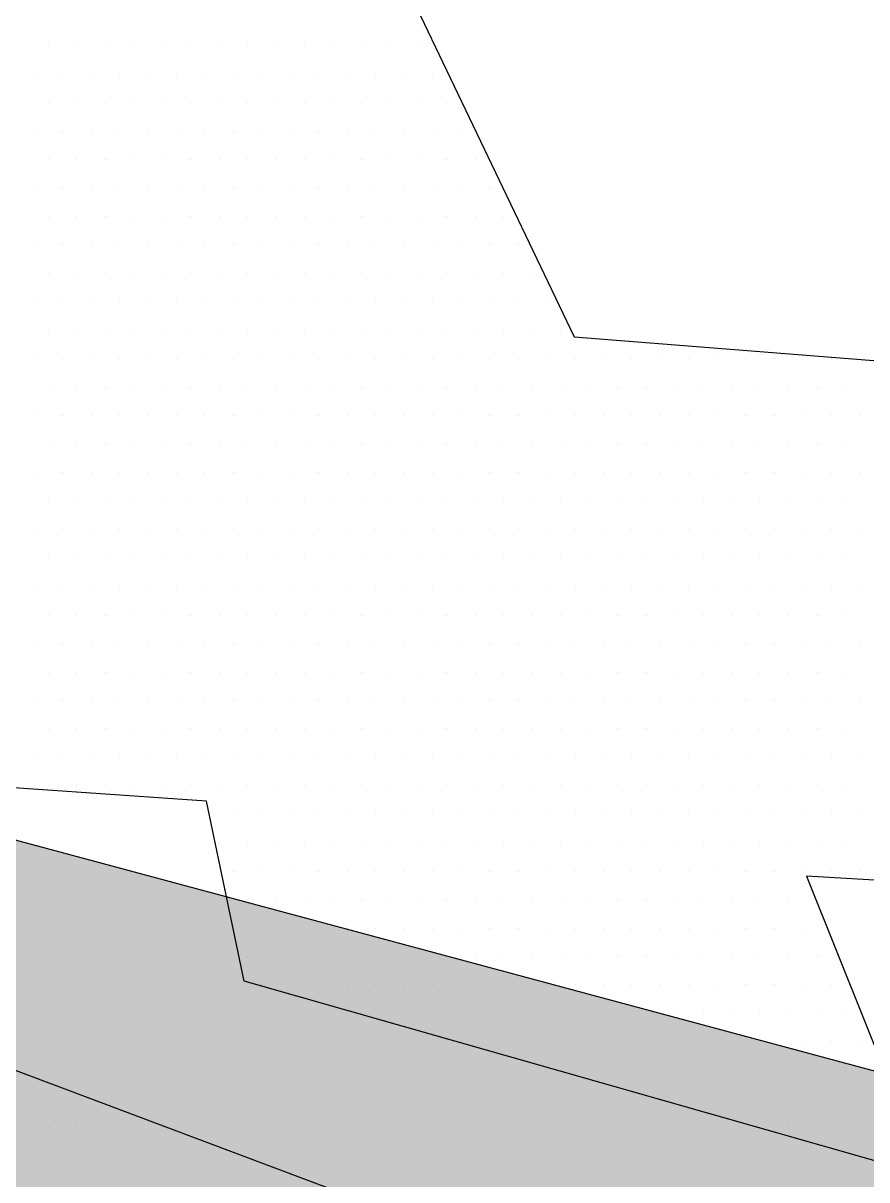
# Paper-space layout 'Layout1' of a CAD drawing. Extents: x -43 to 2298, y -18 to 768.
# Drawn here: x 1417.914 to 1420.632, y 75.573 to 79.303 of the extents above; entities that cross this region are included whole.
import ezdxf

# ---------------------------------------------------------------- set-up
doc = ezdxf.new("R2010")
doc.units = 0
doc.header["$LTSCALE"] = 2
doc.linetypes.add('CACHEX2', pattern=[0.75, 0.5, -0.25])
doc.layers.add('CARTOUCHE', color=7, linetype='Continuous')
doc.layers.add('LOGO', color=7, linetype='Continuous')

# ---------------------------------------------------------------- blocks, each defined once
blk = doc.blocks.new('A$C715108E3')
at = {"layer": 'LOGO', "color": 131}
for p, q in [((-14.7445, -5.8089), (-14.7445, -5.8089)), ((-14.6527, -5.8089), (-14.6527, -5.8089)), ((-14.5613, -5.8089), (-14.5613, -5.8089)), ((-14.4694, -5.8089), (-14.4694, -5.8089)), ((-14.3776, -5.8089), (-14.3776, -5.8089)), ((-14.2859, -5.8089), (-14.2859, -5.8089)), ((-14.1943, -5.8089), (-14.1943, -5.8089)), ((-14.1023, -5.8089), (-14.1023, -5.8089)), ((-14.0103, -5.8089), (-14.0103, -5.8089)), ((-13.919, -5.8089), (-13.919, -5.8089)), ((-13.827, -5.8089), (-13.827, -5.8089)), ((-13.7351, -5.8089), (-13.7351, -5.8089)), ((-13.6439, -5.8089), (-13.6439, -5.8089)), ((-13.5518, -5.8089), (-13.5518, -5.8089)), ((-14.7903, -5.9005), (-14.7903, -5.9005)), ((-14.6988, -5.9005), (-14.6988, -5.9005)), ((-14.6068, -5.9005), (-14.6068, -5.9005)), ((-14.5152, -5.9005), (-14.5152, -5.9005)), ((-14.4237, -5.9005), (-14.4237, -5.9005)), ((-14.3319, -5.9005), (-14.3319, -5.9005)), ((-14.24, -5.9005), (-14.24, -5.9005)), ((-14.148, -5.9005), (-14.148, -5.9005)), ((-14.0567, -5.9005), (-14.0567, -5.9005)), ((-13.9647, -5.9005), (-13.9647, -5.9005)), ((-13.8727, -5.9005), (-13.8727, -5.9005)), ((-13.7814, -5.9005), (-13.7814, -5.9005)), ((-13.6894, -5.9005), (-13.6894, -5.9005)), ((-13.5976, -5.9005), (-13.5976, -5.9005)), ((-13.5061, -5.9005), (-13.5061, -5.9005)), ((-14.7445, -5.9927), (-14.7445, -5.9927)), ((-14.6527, -5.9927), (-14.6527, -5.9927)), ((-14.5613, -5.9927), (-14.5613, -5.9927)), ((-14.4694, -5.9927), (-14.4694, -5.9927)), ((-14.3776, -5.9927), (-14.3776, -5.9927)), ((-14.2859, -5.9927), (-14.2859, -5.9927)), ((-14.1943, -5.9927), (-14.1943, -5.9927)), ((-14.1023, -5.9927), (-14.1023, -5.9927)), ((-14.0103, -5.9927), (-14.0103, -5.9927)), ((-13.919, -5.9927), (-13.919, -5.9927)), ((-13.827, -5.9927), (-13.827, -5.9927)), ((-13.7351, -5.9927), (-13.7351, -5.9927)), ((-13.6439, -5.9927), (-13.6439, -5.9927)), ((-13.5518, -5.9927), (-13.5518, -5.9927)), ((-13.46, -5.9927), (-13.46, -5.9927)), ((-14.7903, -6.0842), (-14.7903, -6.0842)), ((-14.6988, -6.0842), (-14.6988, -6.0842)), ((-14.6068, -6.0842), (-14.6068, -6.0842)), ((-14.5152, -6.0842), (-14.5152, -6.0842)), ((-14.4237, -6.0842), (-14.4237, -6.0842)), ((-14.3319, -6.0842), (-14.3319, -6.0842)), ((-14.24, -6.0842), (-14.24, -6.0842)), ((-14.148, -6.0842), (-14.148, -6.0842)), ((-14.0567, -6.0842), (-14.0567, -6.0842)), ((-13.9647, -6.0842), (-13.9647, -6.0842)), ((-13.8727, -6.0842), (-13.8727, -6.0842)), ((-13.7814, -6.0842), (-13.7814, -6.0842)), ((-13.6894, -6.0842), (-13.6894, -6.0842)), ((-13.5976, -6.0842), (-13.5976, -6.0842)), ((-13.5061, -6.0842), (-13.5061, -6.0842)), ((-13.4143, -6.0842), (-13.4143, -6.0842)), ((-14.7445, -6.1755), (-14.7445, -6.1755)), ((-14.6527, -6.1755), (-14.6527, -6.1755)), ((-14.5613, -6.1755), (-14.5613, -6.1755)), ((-14.4694, -6.1755), (-14.4694, -6.1755)), ((-14.3776, -6.1755), (-14.3776, -6.1755)), ((-14.2859, -6.1755), (-14.2859, -6.1755)), ((-14.1943, -6.1755), (-14.1943, -6.1755)), ((-14.1023, -6.1755), (-14.1023, -6.1755)), ((-14.0103, -6.1755), (-14.0103, -6.1755)), ((-13.919, -6.1755), (-13.919, -6.1755)), ((-13.827, -6.1755), (-13.827, -6.1755)), ((-13.7351, -6.1755), (-13.7351, -6.1755)), ((-13.6439, -6.1755), (-13.6439, -6.1755)), ((-13.5518, -6.1755), (-13.5518, -6.1755)), ((-13.46, -6.1755), (-13.46, -6.1755)), ((-13.3686, -6.1755), (-13.3686, -6.1755)), ((-14.7903, -6.2678), (-14.7903, -6.2678)), ((-14.6988, -6.2678), (-14.6988, -6.2678)), ((-14.6068, -6.2678), (-14.6068, -6.2678)), ((-14.5152, -6.2678), (-14.5152, -6.2678)), ((-14.4237, -6.2678), (-14.4237, -6.2678)), ((-14.3319, -6.2678), (-14.3319, -6.2678)), ((-14.24, -6.2678), (-14.24, -6.2678)), ((-14.148, -6.2678), (-14.148, -6.2678)), ((-14.0567, -6.2678), (-14.0567, -6.2678)), ((-13.9647, -6.2678), (-13.9647, -6.2678)), ((-13.8727, -6.2678), (-13.8727, -6.2678)), ((-13.7814, -6.2678), (-13.7814, -6.2678)), ((-13.6894, -6.2678), (-13.6894, -6.2678)), ((-13.5976, -6.2678), (-13.5976, -6.2678)), ((-13.5061, -6.2678), (-13.5061, -6.2678)), ((-13.4143, -6.2678), (-13.4143, -6.2678)), ((-13.3225, -6.2678), (-13.3225, -6.2678)), ((-14.7445, -6.3593), (-14.7445, -6.3593)), ((-14.6527, -6.3593), (-14.6527, -6.3593)), ((-14.5613, -6.3593), (-14.5613, -6.3593)), ((-14.4694, -6.3593), (-14.4694, -6.3593)), ((-14.3776, -6.3593), (-14.3776, -6.3593)), ((-14.2859, -6.3593), (-14.2859, -6.3593)), ((-14.1943, -6.3593), (-14.1943, -6.3593)), ((-14.1023, -6.3593), (-14.1023, -6.3593)), ((-14.0103, -6.3593), (-14.0103, -6.3593)), ((-13.919, -6.3593), (-13.919, -6.3593)), ((-13.827, -6.3593), (-13.827, -6.3593)), ((-13.7351, -6.3593), (-13.7351, -6.3593)), ((-13.6439, -6.3593), (-13.6439, -6.3593)), ((-13.5518, -6.3593), (-13.5518, -6.3593)), ((-13.46, -6.3593), (-13.46, -6.3593)), ((-13.3686, -6.3593), (-13.3686, -6.3593)), ((-13.2767, -6.3593), (-13.2767, -6.3593)), ((-14.7903, -6.4506), (-14.7903, -6.4506)), ((-14.6988, -6.4506), (-14.6988, -6.4506)), ((-14.6068, -6.4506), (-14.6068, -6.4506)), ((-14.5152, -6.4506), (-14.5152, -6.4506)), ((-14.4237, -6.4506), (-14.4237, -6.4506)), ((-14.3319, -6.4506), (-14.3319, -6.4506)), ((-14.24, -6.4506), (-14.24, -6.4506)), ((-14.148, -6.4506), (-14.148, -6.4506)), ((-14.0567, -6.4506), (-14.0567, -6.4506)), ((-13.9647, -6.4506), (-13.9647, -6.4506)), ((-13.8727, -6.4506), (-13.8727, -6.4506)), ((-13.7814, -6.4506), (-13.7814, -6.4506)), ((-13.6894, -6.4506), (-13.6894, -6.4506)), ((-13.5976, -6.4506), (-13.5976, -6.4506)), ((-13.5061, -6.4506), (-13.5061, -6.4506)), ((-13.4143, -6.4506), (-13.4143, -6.4506)), ((-13.3225, -6.4506), (-13.3225, -6.4506)), ((-13.231, -6.4506), (-13.231, -6.4506)), ((-14.7445, -6.5432), (-14.7445, -6.5432)), ((-14.6527, -6.5432), (-14.6527, -6.5432)), ((-14.5613, -6.5432), (-14.5613, -6.5432)), ((-14.4694, -6.5432), (-14.4694, -6.5432)), ((-14.3776, -6.5432), (-14.3776, -6.5432)), ((-14.2859, -6.5432), (-14.2859, -6.5432)), ((-14.1943, -6.5432), (-14.1943, -6.5432)), ((-14.1023, -6.5432), (-14.1023, -6.5432)), ((-14.0103, -6.5432), (-14.0103, -6.5432)), ((-13.919, -6.5432), (-13.919, -6.5432)), ((-13.827, -6.5432), (-13.827, -6.5432)), ((-13.7351, -6.5432), (-13.7351, -6.5432)), ((-13.6439, -6.5432), (-13.6439, -6.5432)), ((-13.5518, -6.5432), (-13.5518, -6.5432)), ((-13.46, -6.5432), (-13.46, -6.5432)), ((-13.3686, -6.5432), (-13.3686, -6.5432)), ((-13.2767, -6.5432), (-13.2767, -6.5432)), ((-13.1849, -6.5432), (-13.1849, -6.5432)), ((-14.7903, -6.6344), (-14.7903, -6.6344)), ((-14.6988, -6.6344), (-14.6988, -6.6344)), ((-14.6068, -6.6344), (-14.6068, -6.6344)), ((-14.5152, -6.6344), (-14.5152, -6.6344)), ((-14.4237, -6.6344), (-14.4237, -6.6344)), ((-14.3319, -6.6344), (-14.3319, -6.6344)), ((-14.24, -6.6344), (-14.24, -6.6344)), ((-14.148, -6.6344), (-14.148, -6.6344)), ((-14.0567, -6.6344), (-14.0567, -6.6344)), ((-13.9647, -6.6344), (-13.9647, -6.6344)), ((-13.8727, -6.6344), (-13.8727, -6.6344)), ((-13.7814, -6.6344), (-13.7814, -6.6344)), ((-13.6894, -6.6344), (-13.6894, -6.6344)), ((-13.5976, -6.6344), (-13.5976, -6.6344)), ((-13.5061, -6.6344), (-13.5061, -6.6344)), ((-13.4143, -6.6344), (-13.4143, -6.6344)), ((-13.3225, -6.6344), (-13.3225, -6.6344)), ((-13.231, -6.6344), (-13.231, -6.6344)), ((-13.1392, -6.6344), (-13.1392, -6.6344)), ((-14.7445, -6.7259), (-14.7445, -6.7259)), ((-14.6527, -6.7259), (-14.6527, -6.7259)), ((-14.5613, -6.7259), (-14.5613, -6.7259)), ((-14.4694, -6.7259), (-14.4694, -6.7259)), ((-14.3776, -6.7259), (-14.3776, -6.7259)), ((-14.2859, -6.7259), (-14.2859, -6.7259)), ((-14.1943, -6.7259), (-14.1943, -6.7259)), ((-14.1023, -6.7259), (-14.1023, -6.7259)), ((-14.0103, -6.7259), (-14.0103, -6.7259)), ((-13.919, -6.7259), (-13.919, -6.7259)), ((-13.827, -6.7259), (-13.827, -6.7259)), ((-13.7351, -6.7259), (-13.7351, -6.7259)), ((-13.6439, -6.7259), (-13.6439, -6.7259)), ((-13.5518, -6.7259), (-13.5518, -6.7259)), ((-13.46, -6.7259), (-13.46, -6.7259)), ((-13.3686, -6.7259), (-13.3686, -6.7259)), ((-13.2767, -6.7259), (-13.2767, -6.7259)), ((-13.1849, -6.7259), (-13.1849, -6.7259)), ((-13.0934, -6.7259), (-13.0934, -6.7259)), ((-14.7903, -6.8181), (-14.7903, -6.8181)), ((-14.6988, -6.8181), (-14.6988, -6.8181)), ((-14.6068, -6.8181), (-14.6068, -6.8181)), ((-14.5152, -6.8181), (-14.5152, -6.8181)), ((-14.4237, -6.8181), (-14.4237, -6.8181)), ((-14.3319, -6.8181), (-14.3319, -6.8181)), ((-14.24, -6.8181), (-14.24, -6.8181)), ((-14.148, -6.8181), (-14.148, -6.8181)), ((-14.0567, -6.8181), (-14.0567, -6.8181)), ((-13.9647, -6.8181), (-13.9647, -6.8181)), ((-13.8727, -6.8181), (-13.8727, -6.8181)), ((-13.7814, -6.8181), (-13.7814, -6.8181)), ((-13.6894, -6.8181), (-13.6894, -6.8181)), ((-13.5976, -6.8181), (-13.5976, -6.8181)), ((-13.5061, -6.8181), (-13.5061, -6.8181)), ((-13.4143, -6.8181), (-13.4143, -6.8181)), ((-13.3225, -6.8181), (-13.3225, -6.8181)), ((-13.231, -6.8181), (-13.231, -6.8181)), ((-13.1392, -6.8181), (-13.1392, -6.8181)), ((-13.0473, -6.8181), (-13.0473, -6.8181)), ((-12.9559, -6.8181), (-12.9559, -6.8181)), ((-12.864, -6.8181), (-12.864, -6.8181)), ((-12.7722, -6.8181), (-12.7722, -6.8181)), ((-12.6804, -6.8181), (-12.6804, -6.8181)), ((-12.5889, -6.8181), (-12.5889, -6.8181)), ((-12.4971, -6.8181), (-12.4971, -6.8181)), ((-12.4051, -6.8181), (-12.4051, -6.8181)), ((-12.3138, -6.8181), (-12.3138, -6.8181)), ((-12.2218, -6.8181), (-12.2218, -6.8181)), ((-14.7445, -6.9095), (-14.7445, -6.9095)), ((-14.6527, -6.9095), (-14.6527, -6.9095)), ((-14.5613, -6.9095), (-14.5613, -6.9095)), ((-14.4694, -6.9095), (-14.4694, -6.9095)), ((-14.3776, -6.9095), (-14.3776, -6.9095)), ((-14.2859, -6.9095), (-14.2859, -6.9095)), ((-14.1943, -6.9095), (-14.1943, -6.9095)), ((-14.1023, -6.9095), (-14.1023, -6.9095)), ((-14.0103, -6.9095), (-14.0103, -6.9095)), ((-13.919, -6.9095), (-13.919, -6.9095)), ((-13.827, -6.9095), (-13.827, -6.9095)), ((-13.7351, -6.9095), (-13.7351, -6.9095)), ((-13.6439, -6.9095), (-13.6439, -6.9095)), ((-13.5518, -6.9095), (-13.5518, -6.9095)), ((-13.46, -6.9095), (-13.46, -6.9095)), ((-13.3686, -6.9095), (-13.3686, -6.9095)), ((-13.2767, -6.9095), (-13.2767, -6.9095)), ((-13.1849, -6.9095), (-13.1849, -6.9095)), ((-13.0934, -6.9095), (-13.0934, -6.9095)), ((-13.0016, -6.9095), (-13.0016, -6.9095)), ((-12.9098, -6.9095), (-12.9098, -6.9095)), ((-12.8179, -6.9095), (-12.8179, -6.9095)), ((-12.7265, -6.9095), (-12.7265, -6.9095)), ((-12.6346, -6.9095), (-12.6346, -6.9095)), ((-12.5426, -6.9095), (-12.5426, -6.9095)), ((-12.4514, -6.9095), (-12.4514, -6.9095)), ((-12.3593, -6.9095), (-12.3593, -6.9095)), ((-12.2673, -6.9095), (-12.2673, -6.9095)), ((-12.176, -6.9095), (-12.176, -6.9095)), ((-14.7903, -7.0019), (-14.7903, -7.0019)), ((-14.6988, -7.0019), (-14.6988, -7.0019)), ((-14.6068, -7.0019), (-14.6068, -7.0019)), ((-14.5152, -7.0019), (-14.5152, -7.0019)), ((-14.4237, -7.0019), (-14.4237, -7.0019)), ((-14.3319, -7.0019), (-14.3319, -7.0019)), ((-14.24, -7.0019), (-14.24, -7.0019)), ((-14.148, -7.0019), (-14.148, -7.0019)), ((-14.0567, -7.0019), (-14.0567, -7.0019)), ((-13.9647, -7.0019), (-13.9647, -7.0019)), ((-13.8727, -7.0019), (-13.8727, -7.0019)), ((-13.7814, -7.0019), (-13.7814, -7.0019)), ((-13.6894, -7.0019), (-13.6894, -7.0019)), ((-13.5976, -7.0019), (-13.5976, -7.0019)), ((-13.5061, -7.0019), (-13.5061, -7.0019)), ((-13.4143, -7.0019), (-13.4143, -7.0019)), ((-13.3225, -7.0019), (-13.3225, -7.0019)), ((-13.231, -7.0019), (-13.231, -7.0019)), ((-13.1392, -7.0019), (-13.1392, -7.0019)), ((-13.0473, -7.0019), (-13.0473, -7.0019)), ((-12.9559, -7.0019), (-12.9559, -7.0019)), ((-12.864, -7.0019), (-12.864, -7.0019)), ((-12.7722, -7.0019), (-12.7722, -7.0019)), ((-12.6804, -7.0019), (-12.6804, -7.0019)), ((-12.5889, -7.0019), (-12.5889, -7.0019)), ((-12.4971, -7.0019), (-12.4971, -7.0019)), ((-12.4051, -7.0019), (-12.4051, -7.0019)), ((-12.3138, -7.0019), (-12.3138, -7.0019)), ((-12.2218, -7.0019), (-12.2218, -7.0019)), ((-12.1298, -7.0019), (-12.1298, -7.0019)), ((-14.7445, -7.0932), (-14.7445, -7.0932)), ((-14.6527, -7.0932), (-14.6527, -7.0932)), ((-14.5613, -7.0932), (-14.5613, -7.0932)), ((-14.4694, -7.0932), (-14.4694, -7.0932)), ((-14.3776, -7.0932), (-14.3776, -7.0932)), ((-14.2859, -7.0932), (-14.2859, -7.0932)), ((-14.1943, -7.0932), (-14.1943, -7.0932)), ((-14.1023, -7.0932), (-14.1023, -7.0932)), ((-14.0103, -7.0932), (-14.0103, -7.0932)), ((-13.919, -7.0932), (-13.919, -7.0932)), ((-13.827, -7.0932), (-13.827, -7.0932)), ((-13.7351, -7.0932), (-13.7351, -7.0932)), ((-13.6439, -7.0932), (-13.6439, -7.0932)), ((-13.5518, -7.0932), (-13.5518, -7.0932)), ((-13.46, -7.0932), (-13.46, -7.0932)), ((-13.3686, -7.0932), (-13.3686, -7.0932)), ((-13.2767, -7.0932), (-13.2767, -7.0932)), ((-13.1849, -7.0932), (-13.1849, -7.0932)), ((-13.0934, -7.0932), (-13.0934, -7.0932)), ((-13.0016, -7.0932), (-13.0016, -7.0932)), ((-12.9098, -7.0932), (-12.9098, -7.0932)), ((-12.8179, -7.0932), (-12.8179, -7.0932)), ((-12.7265, -7.0932), (-12.7265, -7.0932)), ((-12.6346, -7.0932), (-12.6346, -7.0932)), ((-12.5426, -7.0932), (-12.5426, -7.0932)), ((-12.4514, -7.0932), (-12.4514, -7.0932)), ((-12.3593, -7.0932), (-12.3593, -7.0932)), ((-12.2673, -7.0932), (-12.2673, -7.0932)), ((-12.176, -7.0932), (-12.176, -7.0932)), ((-14.7903, -7.1847), (-14.7903, -7.1847)), ((-14.6988, -7.1847), (-14.6988, -7.1847)), ((-14.6068, -7.1847), (-14.6068, -7.1847)), ((-14.5152, -7.1847), (-14.5152, -7.1847)), ((-14.4237, -7.1847), (-14.4237, -7.1847)), ((-14.3319, -7.1847), (-14.3319, -7.1847)), ((-14.24, -7.1847), (-14.24, -7.1847)), ((-14.148, -7.1847), (-14.148, -7.1847)), ((-14.0567, -7.1847), (-14.0567, -7.1847)), ((-13.9647, -7.1847), (-13.9647, -7.1847)), ((-13.8727, -7.1847), (-13.8727, -7.1847)), ((-13.7814, -7.1847), (-13.7814, -7.1847)), ((-13.6894, -7.1847), (-13.6894, -7.1847)), ((-13.5976, -7.1847), (-13.5976, -7.1847)), ((-13.5061, -7.1847), (-13.5061, -7.1847)), ((-13.4143, -7.1847), (-13.4143, -7.1847)), ((-13.3225, -7.1847), (-13.3225, -7.1847)), ((-13.231, -7.1847), (-13.231, -7.1847)), ((-13.1392, -7.1847), (-13.1392, -7.1847)), ((-13.0473, -7.1847), (-13.0473, -7.1847)), ((-12.9559, -7.1847), (-12.9559, -7.1847)), ((-12.864, -7.1847), (-12.864, -7.1847)), ((-12.7722, -7.1847), (-12.7722, -7.1847)), ((-12.6804, -7.1847), (-12.6804, -7.1847)), ((-12.5889, -7.1847), (-12.5889, -7.1847)), ((-12.4971, -7.1847), (-12.4971, -7.1847)), ((-12.4051, -7.1847), (-12.4051, -7.1847)), ((-12.3138, -7.1847), (-12.3138, -7.1847)), ((-12.2218, -7.1847), (-12.2218, -7.1847)), ((-12.1298, -7.1847), (-12.1298, -7.1847)), ((-14.7445, -7.2773), (-14.7445, -7.2773)), ((-14.6527, -7.2773), (-14.6527, -7.2773)), ((-14.5613, -7.2773), (-14.5613, -7.2773)), ((-14.4694, -7.2773), (-14.4694, -7.2773)), ((-14.3776, -7.2773), (-14.3776, -7.2773)), ((-14.2859, -7.2773), (-14.2859, -7.2773)), ((-14.1943, -7.2773), (-14.1943, -7.2773)), ((-14.1023, -7.2773), (-14.1023, -7.2773)), ((-14.0103, -7.2773), (-14.0103, -7.2773)), ((-13.919, -7.2773), (-13.919, -7.2773)), ((-13.827, -7.2773), (-13.827, -7.2773)), ((-13.7351, -7.2773), (-13.7351, -7.2773)), ((-13.6439, -7.2773), (-13.6439, -7.2773)), ((-13.5518, -7.2773), (-13.5518, -7.2773)), ((-13.46, -7.2773), (-13.46, -7.2773)), ((-13.3686, -7.2773), (-13.3686, -7.2773)), ((-13.2767, -7.2773), (-13.2767, -7.2773)), ((-13.1849, -7.2773), (-13.1849, -7.2773)), ((-13.0934, -7.2773), (-13.0934, -7.2773)), ((-13.0016, -7.2773), (-13.0016, -7.2773)), ((-12.9098, -7.2773), (-12.9098, -7.2773)), ((-12.8179, -7.2773), (-12.8179, -7.2773)), ((-12.7265, -7.2773), (-12.7265, -7.2773)), ((-12.6346, -7.2773), (-12.6346, -7.2773)), ((-12.5426, -7.2773), (-12.5426, -7.2773)), ((-12.4514, -7.2773), (-12.4514, -7.2773)), ((-12.3593, -7.2773), (-12.3593, -7.2773)), ((-12.2673, -7.2773), (-12.2673, -7.2773)), ((-12.176, -7.2773), (-12.176, -7.2773)), ((-14.7903, -7.3685), (-14.7903, -7.3685)), ((-14.6988, -7.3685), (-14.6988, -7.3685)), ((-14.6068, -7.3685), (-14.6068, -7.3685)), ((-14.5152, -7.3685), (-14.5152, -7.3685)), ((-14.4237, -7.3685), (-14.4237, -7.3685)), ((-14.3319, -7.3685), (-14.3319, -7.3685)), ((-14.24, -7.3685), (-14.24, -7.3685)), ((-14.148, -7.3685), (-14.148, -7.3685)), ((-14.0567, -7.3685), (-14.0567, -7.3685)), ((-13.9647, -7.3685), (-13.9647, -7.3685)), ((-13.8727, -7.3685), (-13.8727, -7.3685)), ((-13.7814, -7.3685), (-13.7814, -7.3685)), ((-13.6894, -7.3685), (-13.6894, -7.3685)), ((-13.5976, -7.3685), (-13.5976, -7.3685)), ((-13.5061, -7.3685), (-13.5061, -7.3685)), ((-13.4143, -7.3685), (-13.4143, -7.3685)), ((-13.3225, -7.3685), (-13.3225, -7.3685)), ((-13.231, -7.3685), (-13.231, -7.3685)), ((-13.1392, -7.3685), (-13.1392, -7.3685)), ((-13.0473, -7.3685), (-13.0473, -7.3685)), ((-12.9559, -7.3685), (-12.9559, -7.3685)), ((-12.864, -7.3685), (-12.864, -7.3685)), ((-12.7722, -7.3685), (-12.7722, -7.3685)), ((-12.6804, -7.3685), (-12.6804, -7.3685)), ((-12.5889, -7.3685), (-12.5889, -7.3685)), ((-12.4971, -7.3685), (-12.4971, -7.3685)), ((-12.4051, -7.3685), (-12.4051, -7.3685)), ((-12.3138, -7.3685), (-12.3138, -7.3685)), ((-12.2218, -7.3685), (-12.2218, -7.3685)), ((-12.1298, -7.3685), (-12.1298, -7.3685)), ((-14.7445, -7.4598), (-14.7445, -7.4598)), ((-14.6527, -7.4598), (-14.6527, -7.4598)), ((-14.5613, -7.4598), (-14.5613, -7.4598)), ((-14.4694, -7.4598), (-14.4694, -7.4598)), ((-14.3776, -7.4598), (-14.3776, -7.4598)), ((-14.2859, -7.4598), (-14.2859, -7.4598)), ((-14.1943, -7.4598), (-14.1943, -7.4598)), ((-14.1023, -7.4598), (-14.1023, -7.4598)), ((-14.0103, -7.4598), (-14.0103, -7.4598)), ((-13.919, -7.4598), (-13.919, -7.4598)), ((-13.827, -7.4598), (-13.827, -7.4598)), ((-13.7351, -7.4598), (-13.7351, -7.4598)), ((-13.6439, -7.4598), (-13.6439, -7.4598)), ((-13.5518, -7.4598), (-13.5518, -7.4598)), ((-13.46, -7.4598), (-13.46, -7.4598)), ((-13.3686, -7.4598), (-13.3686, -7.4598)), ((-13.2767, -7.4598), (-13.2767, -7.4598)), ((-13.1849, -7.4598), (-13.1849, -7.4598)), ((-13.0934, -7.4598), (-13.0934, -7.4598)), ((-13.0016, -7.4598), (-13.0016, -7.4598)), ((-12.9098, -7.4598), (-12.9098, -7.4598)), ((-12.8179, -7.4598), (-12.8179, -7.4598)), ((-12.7265, -7.4598), (-12.7265, -7.4598)), ((-12.6346, -7.4598), (-12.6346, -7.4598)), ((-12.5426, -7.4598), (-12.5426, -7.4598)), ((-12.4514, -7.4598), (-12.4514, -7.4598)), ((-12.3593, -7.4598), (-12.3593, -7.4598)), ((-12.2673, -7.4598), (-12.2673, -7.4598)), ((-12.176, -7.4598), (-12.176, -7.4598)), ((-14.7903, -7.5524), (-14.7903, -7.5524)), ((-14.6988, -7.5524), (-14.6988, -7.5524)), ((-14.6068, -7.5524), (-14.6068, -7.5524)), ((-14.5152, -7.5524), (-14.5152, -7.5524)), ((-14.4237, -7.5524), (-14.4237, -7.5524)), ((-14.3319, -7.5524), (-14.3319, -7.5524)), ((-14.24, -7.5524), (-14.24, -7.5524)), ((-14.148, -7.5524), (-14.148, -7.5524)), ((-14.0567, -7.5524), (-14.0567, -7.5524)), ((-13.9647, -7.5524), (-13.9647, -7.5524)), ((-13.8727, -7.5524), (-13.8727, -7.5524)), ((-13.7814, -7.5524), (-13.7814, -7.5524)), ((-13.6894, -7.5524), (-13.6894, -7.5524)), ((-13.5976, -7.5524), (-13.5976, -7.5524)), ((-13.5061, -7.5524), (-13.5061, -7.5524)), ((-13.4143, -7.5524), (-13.4143, -7.5524)), ((-13.3225, -7.5524), (-13.3225, -7.5524)), ((-13.231, -7.5524), (-13.231, -7.5524)), ((-13.1392, -7.5524), (-13.1392, -7.5524)), ((-13.0473, -7.5524), (-13.0473, -7.5524)), ((-12.9559, -7.5524), (-12.9559, -7.5524)), ((-12.864, -7.5524), (-12.864, -7.5524)), ((-12.7722, -7.5524), (-12.7722, -7.5524)), ((-12.6804, -7.5524), (-12.6804, -7.5524)), ((-12.5889, -7.5524), (-12.5889, -7.5524)), ((-12.4971, -7.5524), (-12.4971, -7.5524)), ((-12.4051, -7.5524), (-12.4051, -7.5524)), ((-12.3138, -7.5524), (-12.3138, -7.5524)), ((-12.2218, -7.5524), (-12.2218, -7.5524)), ((-12.1298, -7.5524), (-12.1298, -7.5524)), ((-14.7445, -7.6438), (-14.7445, -7.6438)), ((-14.6527, -7.6438), (-14.6527, -7.6438)), ((-14.5613, -7.6438), (-14.5613, -7.6438)), ((-14.4694, -7.6438), (-14.4694, -7.6438)), ((-14.3776, -7.6438), (-14.3776, -7.6438)), ((-14.2859, -7.6438), (-14.2859, -7.6438)), ((-14.1943, -7.6438), (-14.1943, -7.6438)), ((-14.1023, -7.6438), (-14.1023, -7.6438)), ((-14.0103, -7.6438), (-14.0103, -7.6438)), ((-13.919, -7.6438), (-13.919, -7.6438)), ((-13.827, -7.6438), (-13.827, -7.6438)), ((-13.7351, -7.6438), (-13.7351, -7.6438)), ((-13.6439, -7.6438), (-13.6439, -7.6438)), ((-13.5518, -7.6438), (-13.5518, -7.6438)), ((-13.46, -7.6438), (-13.46, -7.6438)), ((-13.3686, -7.6438), (-13.3686, -7.6438)), ((-13.2767, -7.6438), (-13.2767, -7.6438)), ((-13.1849, -7.6438), (-13.1849, -7.6438)), ((-13.0934, -7.6438), (-13.0934, -7.6438)), ((-13.0016, -7.6438), (-13.0016, -7.6438)), ((-12.9098, -7.6438), (-12.9098, -7.6438)), ((-12.8179, -7.6438), (-12.8179, -7.6438)), ((-12.7265, -7.6438), (-12.7265, -7.6438)), ((-12.6346, -7.6438), (-12.6346, -7.6438)), ((-12.5426, -7.6438), (-12.5426, -7.6438)), ((-12.4514, -7.6438), (-12.4514, -7.6438)), ((-12.3593, -7.6438), (-12.3593, -7.6438)), ((-12.2673, -7.6438), (-12.2673, -7.6438)), ((-12.176, -7.6438), (-12.176, -7.6438)), ((-14.7903, -7.7349), (-14.7903, -7.7349)), ((-14.6988, -7.7349), (-14.6988, -7.7349)), ((-14.6068, -7.7349), (-14.6068, -7.7349)), ((-14.5152, -7.7349), (-14.5152, -7.7349)), ((-14.4237, -7.7349), (-14.4237, -7.7349)), ((-14.3319, -7.7349), (-14.3319, -7.7349)), ((-14.24, -7.7349), (-14.24, -7.7349)), ((-14.148, -7.7349), (-14.148, -7.7349)), ((-14.0567, -7.7349), (-14.0567, -7.7349)), ((-13.9647, -7.7349), (-13.9647, -7.7349)), ((-13.8727, -7.7349), (-13.8727, -7.7349)), ((-13.7814, -7.7349), (-13.7814, -7.7349)), ((-13.6894, -7.7349), (-13.6894, -7.7349)), ((-13.5976, -7.7349), (-13.5976, -7.7349)), ((-13.5061, -7.7349), (-13.5061, -7.7349)), ((-13.4143, -7.7349), (-13.4143, -7.7349)), ((-13.3225, -7.7349), (-13.3225, -7.7349)), ((-13.231, -7.7349), (-13.231, -7.7349)), ((-13.1392, -7.7349), (-13.1392, -7.7349)), ((-13.0473, -7.7349), (-13.0473, -7.7349)), ((-12.9559, -7.7349), (-12.9559, -7.7349)), ((-12.864, -7.7349), (-12.864, -7.7349)), ((-12.7722, -7.7349), (-12.7722, -7.7349)), ((-12.6804, -7.7349), (-12.6804, -7.7349)), ((-12.5889, -7.7349), (-12.5889, -7.7349)), ((-12.4971, -7.7349), (-12.4971, -7.7349)), ((-12.4051, -7.7349), (-12.4051, -7.7349)), ((-12.3138, -7.7349), (-12.3138, -7.7349)), ((-12.2218, -7.7349), (-12.2218, -7.7349)), ((-12.1298, -7.7349), (-12.1298, -7.7349)), ((-14.7445, -7.8275), (-14.7445, -7.8275)), ((-14.6527, -7.8275), (-14.6527, -7.8275)), ((-14.5613, -7.8275), (-14.5613, -7.8275)), ((-14.4694, -7.8275), (-14.4694, -7.8275)), ((-14.3776, -7.8275), (-14.3776, -7.8275)), ((-14.2859, -7.8275), (-14.2859, -7.8275)), ((-14.1943, -7.8275), (-14.1943, -7.8275)), ((-14.1023, -7.8275), (-14.1023, -7.8275)), ((-14.0103, -7.8275), (-14.0103, -7.8275)), ((-13.919, -7.8275), (-13.919, -7.8275)), ((-13.827, -7.8275), (-13.827, -7.8275)), ((-13.7351, -7.8275), (-13.7351, -7.8275)), ((-13.6439, -7.8275), (-13.6439, -7.8275)), ((-13.5518, -7.8275), (-13.5518, -7.8275)), ((-13.46, -7.8275), (-13.46, -7.8275)), ((-13.3686, -7.8275), (-13.3686, -7.8275)), ((-13.2767, -7.8275), (-13.2767, -7.8275)), ((-13.1849, -7.8275), (-13.1849, -7.8275)), ((-13.0934, -7.8275), (-13.0934, -7.8275)), ((-13.0016, -7.8275), (-13.0016, -7.8275)), ((-12.9098, -7.8275), (-12.9098, -7.8275)), ((-12.8179, -7.8275), (-12.8179, -7.8275)), ((-12.7265, -7.8275), (-12.7265, -7.8275)), ((-12.6346, -7.8275), (-12.6346, -7.8275)), ((-12.5426, -7.8275), (-12.5426, -7.8275)), ((-12.4514, -7.8275), (-12.4514, -7.8275)), ((-12.3593, -7.8275), (-12.3593, -7.8275)), ((-12.2673, -7.8275), (-12.2673, -7.8275)), ((-12.176, -7.8275), (-12.176, -7.8275)), ((-14.7903, -7.919), (-14.7903, -7.919)), ((-14.6988, -7.919), (-14.6988, -7.919)), ((-14.6068, -7.919), (-14.6068, -7.919)), ((-14.5152, -7.919), (-14.5152, -7.919)), ((-14.4237, -7.919), (-14.4237, -7.919)), ((-14.3319, -7.919), (-14.3319, -7.919)), ((-14.24, -7.919), (-14.24, -7.919)), ((-14.148, -7.919), (-14.148, -7.919)), ((-14.0567, -7.919), (-14.0567, -7.919)), ((-13.9647, -7.919), (-13.9647, -7.919)), ((-13.8727, -7.919), (-13.8727, -7.919)), ((-13.7814, -7.919), (-13.7814, -7.919)), ((-13.6894, -7.919), (-13.6894, -7.919)), ((-13.5976, -7.919), (-13.5976, -7.919)), ((-13.5061, -7.919), (-13.5061, -7.919)), ((-13.4143, -7.919), (-13.4143, -7.919)), ((-13.3225, -7.919), (-13.3225, -7.919)), ((-13.231, -7.919), (-13.231, -7.919)), ((-13.1392, -7.919), (-13.1392, -7.919)), ((-13.0473, -7.919), (-13.0473, -7.919)), ((-12.9559, -7.919), (-12.9559, -7.919)), ((-12.864, -7.919), (-12.864, -7.919)), ((-12.7722, -7.919), (-12.7722, -7.919)), ((-12.6804, -7.919), (-12.6804, -7.919)), ((-12.5889, -7.919), (-12.5889, -7.919)), ((-12.4971, -7.919), (-12.4971, -7.919)), ((-12.4051, -7.919), (-12.4051, -7.919)), ((-12.3138, -7.919), (-12.3138, -7.919)), ((-12.2218, -7.919), (-12.2218, -7.919)), ((-12.1298, -7.919), (-12.1298, -7.919)), ((-14.7445, -8.01), (-14.7445, -8.01)), ((-14.6527, -8.01), (-14.6527, -8.01)), ((-14.5613, -8.01), (-14.5613, -8.01)), ((-14.4694, -8.01), (-14.4694, -8.01)), ((-14.3776, -8.01), (-14.3776, -8.01)), ((-14.2859, -8.01), (-14.2859, -8.01)), ((-14.1943, -8.01), (-14.1943, -8.01)), ((-14.1023, -8.01), (-14.1023, -8.01)), ((-14.0103, -8.01), (-14.0103, -8.01)), ((-13.919, -8.01), (-13.919, -8.01)), ((-13.827, -8.01), (-13.827, -8.01)), ((-13.7351, -8.01), (-13.7351, -8.01)), ((-13.6439, -8.01), (-13.6439, -8.01)), ((-13.5518, -8.01), (-13.5518, -8.01)), ((-13.46, -8.01), (-13.46, -8.01)), ((-13.3686, -8.01), (-13.3686, -8.01)), ((-13.2767, -8.01), (-13.2767, -8.01)), ((-13.1849, -8.01), (-13.1849, -8.01)), ((-13.0934, -8.01), (-13.0934, -8.01)), ((-13.0016, -8.01), (-13.0016, -8.01)), ((-12.9098, -8.01), (-12.9098, -8.01)), ((-12.8179, -8.01), (-12.8179, -8.01)), ((-12.7265, -8.01), (-12.7265, -8.01)), ((-12.6346, -8.01), (-12.6346, -8.01)), ((-12.5426, -8.01), (-12.5426, -8.01)), ((-12.4514, -8.01), (-12.4514, -8.01)), ((-12.3593, -8.01), (-12.3593, -8.01)), ((-12.2673, -8.01), (-12.2673, -8.01)), ((-12.176, -8.01), (-12.176, -8.01)), ((-14.7903, -8.1028), (-14.7903, -8.1028)), ((-14.6988, -8.1028), (-14.6988, -8.1028)), ((-14.6068, -8.1028), (-14.6068, -8.1028)), ((-14.5152, -8.1028), (-14.5152, -8.1028)), ((-14.4237, -8.1028), (-14.4237, -8.1028)), ((-14.3319, -8.1028), (-14.3319, -8.1028)), ((-14.24, -8.1028), (-14.24, -8.1028)), ((-14.148, -8.1028), (-14.148, -8.1028)), ((-14.0567, -8.1028), (-14.0567, -8.1028)), ((-13.9647, -8.1028), (-13.9647, -8.1028)), ((-13.8727, -8.1028), (-13.8727, -8.1028)), ((-13.7814, -8.1028), (-13.7814, -8.1028)), ((-13.6894, -8.1028), (-13.6894, -8.1028)), ((-13.5976, -8.1028), (-13.5976, -8.1028)), ((-13.5061, -8.1028), (-13.5061, -8.1028)), ((-13.4143, -8.1028), (-13.4143, -8.1028)), ((-13.3225, -8.1028), (-13.3225, -8.1028)), ((-13.231, -8.1028), (-13.231, -8.1028)), ((-13.1392, -8.1028), (-13.1392, -8.1028)), ((-13.0473, -8.1028), (-13.0473, -8.1028)), ((-12.9559, -8.1028), (-12.9559, -8.1028)), ((-12.864, -8.1028), (-12.864, -8.1028)), ((-12.7722, -8.1028), (-12.7722, -8.1028)), ((-12.6804, -8.1028), (-12.6804, -8.1028)), ((-12.5889, -8.1028), (-12.5889, -8.1028)), ((-12.4971, -8.1028), (-12.4971, -8.1028)), ((-12.4051, -8.1028), (-12.4051, -8.1028)), ((-12.3138, -8.1028), (-12.3138, -8.1028)), ((-12.2218, -8.1028), (-12.2218, -8.1028)), ((-12.1298, -8.1028), (-12.1298, -8.1028)), ((-14.7445, -8.1941), (-14.7445, -8.1941)), ((-14.6527, -8.1941), (-14.6527, -8.1941)), ((-14.5613, -8.1941), (-14.5613, -8.1941)), ((-14.4694, -8.1941), (-14.4694, -8.1941)), ((-14.3776, -8.1941), (-14.3776, -8.1941)), ((-14.2859, -8.1941), (-14.2859, -8.1941)), ((-14.1943, -8.1941), (-14.1943, -8.1941)), ((-14.1023, -8.1941), (-14.1023, -8.1941)), ((-14.0103, -8.1941), (-14.0103, -8.1941)), ((-13.919, -8.1941), (-13.919, -8.1941)), ((-13.827, -8.1941), (-13.827, -8.1941)), ((-13.7351, -8.1941), (-13.7351, -8.1941)), ((-13.6439, -8.1941), (-13.6439, -8.1941)), ((-13.5518, -8.1941), (-13.5518, -8.1941)), ((-13.46, -8.1941), (-13.46, -8.1941)), ((-13.3686, -8.1941), (-13.3686, -8.1941)), ((-13.2767, -8.1941), (-13.2767, -8.1941)), ((-13.1849, -8.1941), (-13.1849, -8.1941)), ((-13.0934, -8.1941), (-13.0934, -8.1941)), ((-13.0016, -8.1941), (-13.0016, -8.1941)), ((-12.9098, -8.1941), (-12.9098, -8.1941)), ((-12.8179, -8.1941), (-12.8179, -8.1941)), ((-12.7265, -8.1941), (-12.7265, -8.1941)), ((-12.6346, -8.1941), (-12.6346, -8.1941)), ((-12.5426, -8.1941), (-12.5426, -8.1941)), ((-12.4514, -8.1941), (-12.4514, -8.1941)), ((-12.3593, -8.1941), (-12.3593, -8.1941)), ((-12.2673, -8.1941), (-12.2673, -8.1941)), ((-12.176, -8.1941), (-12.176, -8.1941)), ((-14.2262, -8.2852), (-14.2262, -8.2852)), ((-14.148, -8.2852), (-14.148, -8.2852)), ((-14.0567, -8.2852), (-14.0567, -8.2852)), ((-13.9647, -8.2852), (-13.9647, -8.2852)), ((-13.8727, -8.2852), (-13.8727, -8.2852)), ((-13.7814, -8.2852), (-13.7814, -8.2852)), ((-13.6894, -8.2852), (-13.6894, -8.2852)), ((-13.5976, -8.2852), (-13.5976, -8.2852)), ((-13.5061, -8.2852), (-13.5061, -8.2852)), ((-13.4143, -8.2852), (-13.4143, -8.2852)), ((-13.3225, -8.2852), (-13.3225, -8.2852)), ((-13.231, -8.2852), (-13.231, -8.2852)), ((-13.1392, -8.2852), (-13.1392, -8.2852)), ((-13.0473, -8.2852), (-13.0473, -8.2852)), ((-12.9559, -8.2852), (-12.9559, -8.2852)), ((-12.864, -8.2852), (-12.864, -8.2852)), ((-12.7722, -8.2852), (-12.7722, -8.2852)), ((-12.6804, -8.2852), (-12.6804, -8.2852)), ((-12.5889, -8.2852), (-12.5889, -8.2852)), ((-12.4971, -8.2852), (-12.4971, -8.2852)), ((-12.4051, -8.2852), (-12.4051, -8.2852)), ((-12.3138, -8.2852), (-12.3138, -8.2852)), ((-12.2218, -8.2852), (-12.2218, -8.2852)), ((-12.1298, -8.2852), (-12.1298, -8.2852)), ((-14.2074, -8.3777), (-14.2074, -8.3777)), ((-14.1943, -8.3777), (-14.1943, -8.3777)), ((-14.1023, -8.3777), (-14.1023, -8.3777)), ((-14.0103, -8.3777), (-14.0103, -8.3777)), ((-13.919, -8.3777), (-13.919, -8.3777)), ((-13.827, -8.3777), (-13.827, -8.3777)), ((-13.7351, -8.3777), (-13.7351, -8.3777)), ((-13.6439, -8.3777), (-13.6439, -8.3777)), ((-13.5518, -8.3777), (-13.5518, -8.3777)), ((-13.46, -8.3777), (-13.46, -8.3777)), ((-13.3686, -8.3777), (-13.3686, -8.3777)), ((-13.2767, -8.3777), (-13.2767, -8.3777)), ((-13.1849, -8.3777), (-13.1849, -8.3777)), ((-13.0934, -8.3777), (-13.0934, -8.3777)), ((-13.0016, -8.3777), (-13.0016, -8.3777)), ((-12.9098, -8.3777), (-12.9098, -8.3777)), ((-12.8179, -8.3777), (-12.8179, -8.3777)), ((-12.7265, -8.3777), (-12.7265, -8.3777)), ((-12.6346, -8.3777), (-12.6346, -8.3777)), ((-12.5426, -8.3777), (-12.5426, -8.3777)), ((-12.4514, -8.3777), (-12.4514, -8.3777)), ((-12.3593, -8.3777), (-12.3593, -8.3777)), ((-12.2673, -8.3777), (-12.2673, -8.3777)), ((-12.176, -8.3777), (-12.176, -8.3777)), ((-14.1881, -8.4692), (-14.1881, -8.4692)), ((-14.148, -8.4692), (-14.148, -8.4692)), ((-14.0567, -8.4692), (-14.0567, -8.4692)), ((-13.9647, -8.4692), (-13.9647, -8.4692)), ((-13.8727, -8.4692), (-13.8727, -8.4692)), ((-13.7814, -8.4692), (-13.7814, -8.4692)), ((-13.6894, -8.4692), (-13.6894, -8.4692)), ((-13.5976, -8.4692), (-13.5976, -8.4692)), ((-13.5061, -8.4692), (-13.5061, -8.4692)), ((-13.4143, -8.4692), (-13.4143, -8.4692)), ((-13.3225, -8.4692), (-13.3225, -8.4692)), ((-13.231, -8.4692), (-13.231, -8.4692)), ((-13.1392, -8.4692), (-13.1392, -8.4692)), ((-13.0473, -8.4692), (-13.0473, -8.4692)), ((-12.9559, -8.4692), (-12.9559, -8.4692)), ((-12.864, -8.4692), (-12.864, -8.4692)), ((-12.7722, -8.4692), (-12.7722, -8.4692)), ((-12.6804, -8.4692), (-12.6804, -8.4692)), ((-12.5889, -8.4692), (-12.5889, -8.4692)), ((-12.4971, -8.4692), (-12.4971, -8.4692)), ((-12.4051, -8.4692), (-12.4051, -8.4692)), ((-12.3138, -8.4692), (-12.3138, -8.4692)), ((-12.2218, -8.4692), (-12.2218, -8.4692)), ((-12.1298, -8.4692), (-12.1298, -8.4692)), ((-14.1688, -8.5605), (-14.1688, -8.5605)), ((-14.1023, -8.5605), (-14.1023, -8.5605)), ((-14.0103, -8.5605), (-14.0103, -8.5605)), ((-13.919, -8.5605), (-13.919, -8.5605)), ((-13.827, -8.5605), (-13.827, -8.5605)), ((-13.7351, -8.5605), (-13.7351, -8.5605)), ((-13.6439, -8.5605), (-13.6439, -8.5605)), ((-13.5518, -8.5605), (-13.5518, -8.5605)), ((-13.46, -8.5605), (-13.46, -8.5605)), ((-13.3686, -8.5605), (-13.3686, -8.5605)), ((-13.2767, -8.5605), (-13.2767, -8.5605)), ((-13.1849, -8.5605), (-13.1849, -8.5605)), ((-13.0934, -8.5605), (-13.0934, -8.5605)), ((-13.0016, -8.5605), (-13.0016, -8.5605)), ((-12.9098, -8.5605), (-12.9098, -8.5605)), ((-12.8179, -8.5605), (-12.8179, -8.5605)), ((-12.7265, -8.5605), (-12.7265, -8.5605)), ((-12.6346, -8.5605), (-12.6346, -8.5605)), ((-12.5426, -8.5605), (-12.5426, -8.5605)), ((-12.4514, -8.5605), (-12.4514, -8.5605)), ((-12.3593, -8.5605), (-12.3593, -8.5605)), ((-14.1495, -8.6529), (-14.1495, -8.6529)), ((-14.148, -8.6529), (-14.148, -8.6529)), ((-14.0567, -8.6529), (-14.0567, -8.6529)), ((-13.9647, -8.6529), (-13.9647, -8.6529)), ((-13.8727, -8.6529), (-13.8727, -8.6529)), ((-13.7814, -8.6529), (-13.7814, -8.6529)), ((-13.6894, -8.6529), (-13.6894, -8.6529)), ((-13.5976, -8.6529), (-13.5976, -8.6529)), ((-13.5061, -8.6529), (-13.5061, -8.6529)), ((-13.4143, -8.6529), (-13.4143, -8.6529)), ((-13.3225, -8.6529), (-13.3225, -8.6529)), ((-13.231, -8.6529), (-13.231, -8.6529)), ((-13.1392, -8.6529), (-13.1392, -8.6529)), ((-13.0473, -8.6529), (-13.0473, -8.6529)), ((-12.9559, -8.6529), (-12.9559, -8.6529)), ((-12.864, -8.6529), (-12.864, -8.6529)), ((-12.7722, -8.6529), (-12.7722, -8.6529)), ((-12.6804, -8.6529), (-12.6804, -8.6529)), ((-12.5889, -8.6529), (-12.5889, -8.6529)), ((-12.4971, -8.6529), (-12.4971, -8.6529)), ((-12.4051, -8.6529), (-12.4051, -8.6529)), ((-12.3138, -8.6529), (-12.3138, -8.6529)), ((-14.1306, -8.7443), (-14.1306, -8.7443)), ((-14.1023, -8.7443), (-14.1023, -8.7443)), ((-14.0103, -8.7443), (-14.0103, -8.7443)), ((-13.919, -8.7443), (-13.919, -8.7443)), ((-13.827, -8.7443), (-13.827, -8.7443)), ((-13.7351, -8.7443), (-13.7351, -8.7443)), ((-13.6439, -8.7443), (-13.6439, -8.7443)), ((-13.5518, -8.7443), (-13.5518, -8.7443)), ((-13.46, -8.7443), (-13.46, -8.7443)), ((-13.3686, -8.7443), (-13.3686, -8.7443)), ((-13.2767, -8.7443), (-13.2767, -8.7443)), ((-13.1849, -8.7443), (-13.1849, -8.7443)), ((-13.0934, -8.7443), (-13.0934, -8.7443)), ((-13.0016, -8.7443), (-13.0016, -8.7443)), ((-12.9098, -8.7443), (-12.9098, -8.7443)), ((-12.8179, -8.7443), (-12.8179, -8.7443)), ((-12.7265, -8.7443), (-12.7265, -8.7443)), ((-12.6346, -8.7443), (-12.6346, -8.7443)), ((-12.5426, -8.7443), (-12.5426, -8.7443)), ((-12.4514, -8.7443), (-12.4514, -8.7443)), ((-12.3593, -8.7443), (-12.3593, -8.7443)), ((-12.2673, -8.7443), (-12.2673, -8.7443)), ((-14.0708, -8.8358), (-14.0708, -8.8358)), ((-14.0567, -8.8358), (-14.0567, -8.8358)), ((-13.9647, -8.8358), (-13.9647, -8.8358)), ((-13.8727, -8.8358), (-13.8727, -8.8358)), ((-13.7814, -8.8358), (-13.7814, -8.8358)), ((-13.6894, -8.8358), (-13.6894, -8.8358)), ((-13.5976, -8.8358), (-13.5976, -8.8358)), ((-13.5061, -8.8358), (-13.5061, -8.8358)), ((-13.4143, -8.8358), (-13.4143, -8.8358)), ((-13.3225, -8.8358), (-13.3225, -8.8358)), ((-13.231, -8.8358), (-13.231, -8.8358)), ((-13.1392, -8.8358), (-13.1392, -8.8358)), ((-13.0473, -8.8358), (-13.0473, -8.8358)), ((-12.9559, -8.8358), (-12.9559, -8.8358)), ((-12.864, -8.8358), (-12.864, -8.8358)), ((-12.7722, -8.8358), (-12.7722, -8.8358)), ((-12.6804, -8.8358), (-12.6804, -8.8358)), ((-12.5889, -8.8358), (-12.5889, -8.8358)), ((-12.4971, -8.8358), (-12.4971, -8.8358)), ((-12.4051, -8.8358), (-12.4051, -8.8358)), ((-12.3138, -8.8358), (-12.3138, -8.8358)), ((-12.2218, -8.8358), (-12.2218, -8.8358)), ((-13.7494, -8.9282), (-13.7494, -8.9282)), ((-13.7351, -8.9282), (-13.7351, -8.9282)), ((-13.6439, -8.9282), (-13.6439, -8.9282)), ((-13.5518, -8.9282), (-13.5518, -8.9282)), ((-13.46, -8.9282), (-13.46, -8.9282)), ((-13.3686, -8.9282), (-13.3686, -8.9282)), ((-13.2767, -8.9282), (-13.2767, -8.9282)), ((-13.1849, -8.9282), (-13.1849, -8.9282)), ((-13.0934, -8.9282), (-13.0934, -8.9282)), ((-13.0016, -8.9282), (-13.0016, -8.9282)), ((-12.9098, -8.9282), (-12.9098, -8.9282)), ((-12.8179, -8.9282), (-12.8179, -8.9282)), ((-12.7265, -8.9282), (-12.7265, -8.9282)), ((-12.6346, -8.9282), (-12.6346, -8.9282)), ((-12.5426, -8.9282), (-12.5426, -8.9282)), ((-12.4514, -8.9282), (-12.4514, -8.9282)), ((-12.3593, -8.9282), (-12.3593, -8.9282)), ((-12.2673, -8.9282), (-12.2673, -8.9282)), ((-12.176, -8.9282), (-12.176, -8.9282)), ((-13.428, -9.0194), (-13.428, -9.0194)), ((-13.4143, -9.0194), (-13.4143, -9.0194)), ((-13.3225, -9.0194), (-13.3225, -9.0194)), ((-13.231, -9.0194), (-13.231, -9.0194)), ((-13.1392, -9.0194), (-13.1392, -9.0194)), ((-13.0473, -9.0194), (-13.0473, -9.0194)), ((-12.9559, -9.0194), (-12.9559, -9.0194)), ((-12.864, -9.0194), (-12.864, -9.0194)), ((-12.7722, -9.0194), (-12.7722, -9.0194)), ((-12.6804, -9.0194), (-12.6804, -9.0194)), ((-12.5889, -9.0194), (-12.5889, -9.0194)), ((-12.4971, -9.0194), (-12.4971, -9.0194)), ((-12.4051, -9.0194), (-12.4051, -9.0194)), ((-12.3138, -9.0194), (-12.3138, -9.0194)), ((-12.2218, -9.0194), (-12.2218, -9.0194)), ((-12.1298, -9.0194), (-12.1298, -9.0194)), ((-13.1069, -9.1109), (-13.1069, -9.1109)), ((-13.0934, -9.1109), (-13.0934, -9.1109)), ((-13.0016, -9.1109), (-13.0016, -9.1109)), ((-12.9098, -9.1109), (-12.9098, -9.1109)), ((-12.8179, -9.1109), (-12.8179, -9.1109)), ((-12.7265, -9.1109), (-12.7265, -9.1109)), ((-12.6346, -9.1109), (-12.6346, -9.1109)), ((-12.5426, -9.1109), (-12.5426, -9.1109)), ((-12.4514, -9.1109), (-12.4514, -9.1109)), ((-12.3593, -9.1109), (-12.3593, -9.1109)), ((-12.2673, -9.1109), (-12.2673, -9.1109)), ((-12.176, -9.1109), (-12.176, -9.1109)), ((-14.7903, -9.2033), (-14.7903, -9.2033)), ((-14.6988, -9.2033), (-14.6988, -9.2033)), ((-12.7857, -9.2031), (-12.7857, -9.2031)), ((-12.7722, -9.2031), (-12.7722, -9.2031)), ((-12.6804, -9.2031), (-12.6804, -9.2031)), ((-12.5889, -9.2031), (-12.5889, -9.2031)), ((-12.4971, -9.2031), (-12.4971, -9.2031)), ((-12.4051, -9.2031), (-12.4051, -9.2031)), ((-12.3138, -9.2031), (-12.3138, -9.2031)), ((-12.2218, -9.2031), (-12.2218, -9.2031)), ((-12.1298, -9.2031), (-12.1298, -9.2031)), ((-14.7445, -9.2946), (-14.7445, -9.2946)), ((-14.6527, -9.2946), (-14.6527, -9.2946)), ((-14.5613, -9.2946), (-14.5613, -9.2946)), ((-14.4694, -9.2946), (-14.4694, -9.2946)), ((-14.3774, -9.2946), (-14.3774, -9.2946)), ((-12.4645, -9.2948), (-12.4645, -9.2948)), ((-12.4514, -9.2948), (-12.4514, -9.2948)), ((-12.3593, -9.2948), (-12.3593, -9.2948)), ((-12.2673, -9.2948), (-12.2673, -9.2948)), ((-12.176, -9.2948), (-12.176, -9.2948)), ((-14.7903, -9.387), (-14.7903, -9.387)), ((-14.6988, -9.387), (-14.6988, -9.387)), ((-14.607, -9.387), (-14.607, -9.387)), ((-14.515, -9.387), (-14.515, -9.387)), ((-14.4237, -9.387), (-14.4237, -9.387)), ((-14.3319, -9.387), (-14.3319, -9.387)), ((-14.2398, -9.387), (-14.2398, -9.387)), ((-14.1478, -9.387), (-14.1478, -9.387)), ((-12.1434, -9.3872), (-12.1434, -9.3872)), ((-12.1298, -9.3872), (-12.1298, -9.3872))]:
    blk.add_line(p, q, dxfattribs=at)
blk.add_lwpolyline([(-5.4878, 2.0402), (-2.8588, -3.8274), (-4.4672, -5.9198), (-4.8244, -3.2921), (-5.1561, -2.8832), (-5.6923, -1.5053), (-6.7131, -2.8584), (-7.4026, -1.3018), (-8.4999, -2.7561), (-7.811, -4.4145), (-9.1641, -6.2255), (-8.3669, -7.7396), (-6.9811, -6.0917), (-7.663, -9.014), (-8.1214, -10.2245), (-10.4653, -10.7804), (-13.4372, -9.6448), (-17.1584, -8.2441)], dxfattribs=at)
blk.add_lwpolyline([(-16.6996, -6.3604), (-14.9839, -6.4571), (-15.6602, -5.0073), (-13.824, -5.1291), (-13.0505, -6.7465), (-11.2141, -6.8921), (-10.6584, -8.5824), (-12.3018, -8.4857), (-11.915, -9.4512), (-14.1137, -8.8238), (-14.2348, -8.2439), (-15.9745, -8.1234)], close=True, dxfattribs=at)
blk = doc.blocks.new('A$C581E6685')
at = {"layer": 'LOGO'}
blk.add_hatch(color=40, dxfattribs=at).paths.add_polyline_path([(-56.2481, 30.5655), (-39.8519, 24.2064), (-40.7961, 26.4076)])
at = {"layer": 'LOGO', "color": 40}
blk.add_lwpolyline([(-56.2481, 30.5655), (-39.8519, 24.2064), (-40.7961, 26.4076)], close=True, dxfattribs=at)
at = {"layer": 'LOGO', "color": 32, "linetype": 'CACHEX2', "ltscale": 1.5}
blk.add_ellipse((-38.0538, 23.8138), major_axis=(-19.0311, -3.534), ratio=0.590567, dxfattribs=at)
at = {"layer": 'LOGO', "color": 32}
blk.add_ellipse((-37.6144, 23.8499), major_axis=(-13.5768, -4.2839), ratio=0.791971, dxfattribs=at)
at = {"layer": 'CARTOUCHE'}
blk.add_blockref('A$C715108E3', (-31.6739, 36.3189), dxfattribs=at)

psp = doc.layouts.get("Layout1")

# ---------------------------------------------------------------- block references
at = {"layer": 'LOGO'}
psp.add_blockref('A$C581E6685', (1464.4133, 48.7195), dxfattribs=at)

doc.saveas('drawing.dxf')
